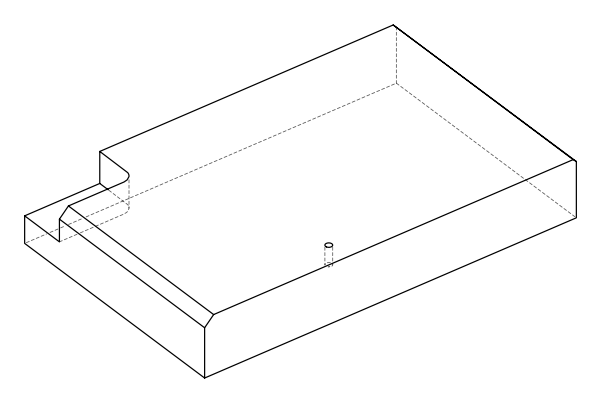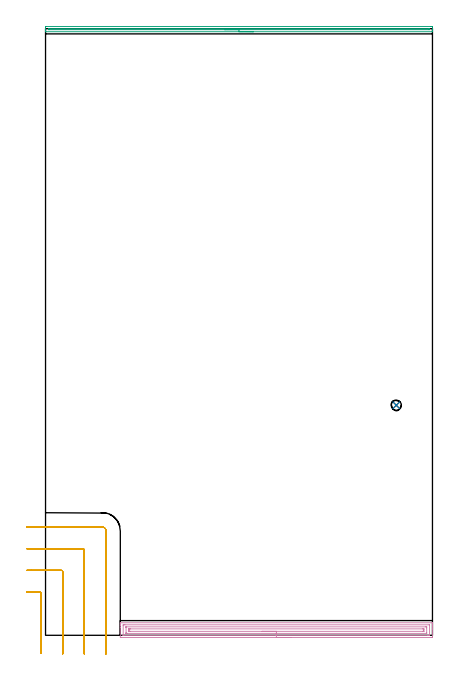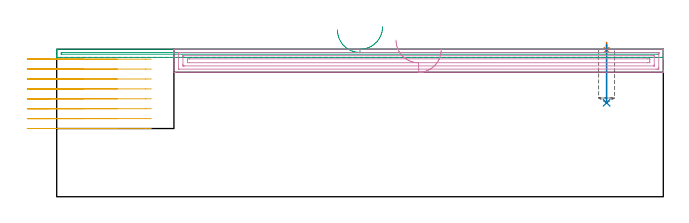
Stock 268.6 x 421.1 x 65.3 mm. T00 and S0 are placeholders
(PLAN: 5 operations, 3 tool changes, 18.8 min)
(1 SPOT_DRILL | STEP1POCKET | NXT0321_9005460120000 | 0.03 min | 1 mm3)
(2 DRILL_BLIND_HOLE_INTO_CENTER | STEP1POCKET | UGT0301_191 | 0.1 min | 873 mm3)
(3 AREA_MILL | FG_CHAMFER_SURFACE | UGT0205_001 | 4.45 min | 1741 mm3)
(4 AREA_MILL_1 | FG_CHAMFER_SURFACE_1 | UGT0205_001 | 7.16 min | 11576 mm3)
(5 MILL_CORNER_NOTCH_RECTANGULAR | CORNER_NOTCH_RECTANGULAR | UGT0201_094 | Follow Part, ap 5, ae 75% | 7.03 min | 153568 mm3)
(TOOL NXT0321_9005460120000 | NC Spot Drill, 142deg, 12mm, Carbide, Uncoated | D12 PA142 FL30 Z2)
(TOOL UGT0301_191 | Twist Drill 7.1 mm | D7.1 PA118 FL66 Z2)
(TOOL UGT0205_001 | Chamfer Mill 20 x 3 x 45 deg. | D20 FL50 Z2)
(TOOL UGT0201_094 | End mill 20 mm | D20 FL38 Z4)
(OP 1 SPOT_DRILL)
G17 G21 G94 G90
T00 M6
G54
G17 G0 G90 X243.5 Y159.7 S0 M3
G43 Z75.3 H0
G94 G81 G98 Z64.994 F250. R68.3
G80
M5
M2
(OP 2 DRILL_BLIND_HOLE_INTO_CENTER)
G17 G21 G94 G90
T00 M6
G54
G17 G0 G90 X243.5 Y159.7 S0 M3
G43 Z75.3 H0
G94 G81 G98 Z41.6 F250. R67.3
G80
M5
M2
(OP 3 AREA_MILL)
G17 G21 G94 G90
T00 M6
G54
G17 G0 G90 X144.3 Y419. S1061 M3
G43 Z75.3 H0
G94 G1 X144.262 Z74.428 F250.
X144.148 Z73.563
X143.959 Z72.712
X143.697 Z71.88
X143.363 Z71.074
X142.96 Z70.3
X142.492 Z69.564
X141.96 Z68.872
X141.371 Z68.229
X140.728 Z67.639
X140.036 Z67.108
X139.3 Z66.64
X138.526 Z66.237
X137.72 Z65.903
X136.888 Z65.641
X136.036 Z65.452
X135.172 Z65.338
X134.3 Z65.3
X0.182
X0.009 Y419.003 Z65.288
X0.007 Y419.013 Z65.278
X0. Y419.386 Z64.914
Y419.64 Z64.659
Y420.358 Z63.937
Y421.601 Z62.696
X0.004 Y422.125 Z62.17
X0.009 Y422.591 Z61.705
X0.153 Y422.594 Z61.702
X0.629 Y422.6 Z61.7
X267.49
X267.971 Y422.599 Z61.701
X268.447 Y422.594 Z61.702
X268.591 Y422.591 Z61.705
X268.6 Y422.125 Z62.17
Y420.717 Z63.579
Y420.358 Z63.937
Y419.64 Z64.659
Y419.386 Z64.913
X268.593 Y419.013 Z65.278
X268.591 Y419.003 Z65.288
X268.419 Y419. Z65.3
X134.3
Y420.414 Z63.886
X2.417 Y420.415 Z63.885
X2.36
X2.029 Y420.421 Z63.879
X2.01 Y420.529 Z63.771
X2.004 Y420.767 Z63.533
X2.009 Y421.148 Z63.152
X2.011 Y421.181 Z63.119
X2.016 Y421.182 Z63.118
X2.039 Y421.184 Z63.116
X2.09 Y421.185 Z63.115
X2.192 Y421.186 Z63.114
X266.24 Y421.185 Z63.115
X266.571 Y421.179 Z63.121
X266.59 Y421.071 Z63.229
X266.598 Y420.832 Z63.468
X266.599 Y420.594 Z63.706
Y420.525 Z63.775
X266.597 Y420.471 Z63.829
X266.592 Y420.435 Z63.865
X266.589 Y420.421 Z63.879
X266.126 Y420.414 Z63.886
X134.3
X133.428 Z63.924
X132.564 Z64.038
X131.712 Z64.226
X130.88 Z64.489
X130.074 Z64.823
X129.3 Z65.225
X128.564 Z65.694
X127.872 Z66.225
X127.229 Z66.815
X126.64 Z67.458
X126.108 Z68.15
X125.64 Z68.886
X125.237 Z69.66
X124.903 Z70.466
X124.641 Z71.298
X124.452 Z72.149
X124.338 Z73.014
X124.3 Z73.886
G0 Z75.3
M5
M2
(OP 4 AREA_MILL_1)
G17 G21 G94 G90
T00 M6
G54
G17 G0 G90 X170.25 Y-1.5 S1061 M3
G43 Z75.3 H0
Z65.1
G94 G1 X170.212 Z64.228 F250.
X170.098 Z63.364
X169.909 Z62.512
X169.647 Z61.68
X169.313 Z60.874
X168.91 Z60.1
X168.442 Z59.364
X167.91 Z58.672
X167.321 Z58.029
X166.678 Z57.44
X165.986 Z56.909
X165.25 Z56.44
X164.476 Z56.037
X163.67 Z55.703
X162.838 Z55.441
X161.986 Z55.252
X161.122 Z55.138
X160.25 Z55.1
X52.527
X51.901 Y-1.497
X51.9 Y5.388 Z61.983
Y6.817 Z63.414
Y7.177 Z63.772
Y7.896 Z64.495
Y8.194 Z64.794
X51.907 Y8.629 Z65.221
X51.91 Y8.697 Z65.288
X52.08 Y8.7 Z65.3
X268.42
X268.59 Y8.697 Z65.288
X268.596 Y8.661 Z65.252
X268.598 Y8.627 Z65.219
X268.6 Y8.194 Z64.794
Y7.895 Z64.495
Y7.177 Z63.772
Y5.923 Z62.52
Y4.494 Z61.09
Y-0.871 Z55.727
X268.598 Y-1.14 Z55.458
X268.59 Y-1.492 Z55.106
X268.239 Y-1.499 Z55.1
X160.25 Y-1.5
Y-0.086 Z56.514
X54.206 Y-0.085 Z56.515
X53.987 Y-0.082 Z56.518
X53.926 Y-0.079 Z56.521
X53.908 Y-0.076 Z56.524
X53.906 Y-0.071 Z56.529
X53.902 Y-0.036 Z56.564
X53.901 Y0.023 Z56.623
X53.9 Y0.438 Z57.038
X53.901 Y6.696 Z63.296
X53.908 Y7.177 Z63.777
X53.91 Y7.273 Z63.873
X54.097 Y7.281 Z63.881
X54.207 Y7.284 Z63.884
X54.315 Y7.285 Z63.885
X55.1 Y7.286 Z63.886
X266.294 Y7.285 Z63.885
X266.513 Y7.282 Z63.882
X266.573 Y7.279 Z63.879
X266.592 Y7.276 Z63.876
X266.594 Y7.271 Z63.871
X266.598 Y7.236 Z63.836
X266.599 Y7.177 Z63.777
X266.6 Y6.762 Z63.362
X266.599 Y0.504 Z57.104
X266.592 Y0.023 Z56.623
X266.59 Y-0.073 Z56.527
X266.403 Y-0.081 Z56.519
X266.293 Y-0.084 Z56.516
X266.185 Y-0.085 Z56.515
X265.401 Y-0.086 Z56.514
X160.25
Y1.328 Z57.928
X56.586 Y1.329 Z57.929
X56.103 Y1.33 Z57.93
X55.942 Y1.332 Z57.932
X55.917 Y1.334 Z57.934
X55.91 Y1.336 Z57.936
X55.907 Y1.366 Z57.966
X55.902 Y1.474 Z58.074
X55.9 Y2.014 Z58.614
Y5.388 Z61.988
X55.901 Y5.59 Z62.19
X55.906 Y5.793 Z62.393
X55.91 Y5.85 Z62.45
X55.915 Y5.866 Z62.466
X55.923 Y5.867 Z62.467
X55.982 Y5.87 Z62.47
X56.103 Y5.871 Z62.471
X263.914
X264.397 Y5.87 Z62.47
X264.558 Y5.868 Z62.468
X264.583 Y5.866 Z62.466
X264.59 Y5.864 Z62.464
X264.593 Y5.834 Z62.434
X264.598 Y5.726 Z62.326
X264.6 Y5.186 Z61.786
Y1.812 Z58.412
X264.599 Y1.61 Z58.21
X264.594 Y1.407 Z58.007
X264.59 Y1.35 Z57.95
X264.585 Y1.334 Z57.934
X264.577 Y1.333 Z57.933
X264.518 Y1.33 Z57.93
X264.397 Y1.329 Z57.929
X160.25 Y1.328 Z57.928
Y2.743 Z59.343
X58.748
X57.927 Y2.749 Z59.349
X57.91 Y2.75 Z59.35
X57.906 Y2.771 Z59.371
X57.902 Y2.825 Z59.425
X57.9 Y2.935 Z59.535
Y3.153 Z59.753
Y4.042 Z60.642
Y4.263 Z60.863
X57.902 Y4.374 Z60.974
X57.906 Y4.429 Z61.029
X57.91 Y4.45 Z61.05
X57.932 Y4.452 Z61.052
X58.784 Y4.457 Z61.057
X58.821
X261.752
X262.573 Y4.451 Z61.051
X262.59 Y4.45 Z61.05
X262.594 Y4.429 Z61.029
X262.598 Y4.375 Z60.975
X262.6 Y4.265 Z60.865
Y4.047 Z60.647
Y3.158 Z59.758
Y2.937 Z59.537
X262.598 Y2.826 Z59.426
X262.594 Y2.771 Z59.371
X262.59 Y2.75 Z59.35
X262.568 Y2.748 Z59.348
X261.716 Y2.743 Z59.343
X261.679
X160.25
X159.378 Z59.381
X158.514 Z59.495
X157.662 Z59.683
X156.83 Z59.946
X156.024 Z60.28
X155.25 Z60.682
X154.514 Z61.151
X153.822 Z61.682
X153.179 Z62.272
X152.59 Z62.915
X152.058 Z63.607
X151.59 Z64.343
X151.187 Z65.117
X150.853 Z65.923
X150.591 Z66.755
X150.402 Z67.606
X150.288 Z68.471
X150.25 Z69.343
G0 Z75.3
M5
M2
(OP 5 MILL_CORNER_NOTCH_RECTANGULAR)
G17 G21 G94 G90
T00 M6
G54
G17 G0 G90 X-3.1 Y-12.507 S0 M3
G43 Z75.3 H0
Z60.912
G94 G1 Y-9.507 F250.
Y29.105 F500.
G3 X-4.095 Y30.1 R1.
G1 X-10.
X-13. F250.
G0 Z75.3
X11.9 Y-13.
Z60.912
G1 Y-10.
Y44.105 F500.
G3 X10.905 Y45.1 R1.
G1 X-10.
X-13. F250.
G0 Z75.3
X26.9 Y-13.
Z60.912
G1 Y-10.
Y59.105 F500.
G3 X25.905 Y60.1 R1.
G1 X-10.
X-13. F250.
G0 Z75.3
X41.9 Y-13.
Z60.912
G1 Y-10.
Y72.6 F500.
G3 X39.4 Y75.1 R2.5
G1 X-10.
X-13. F250.
G0 Z75.3
X-3.1 Y-12.507
Z56.525
G1 Y-9.507
Y29.105 F500.
G3 X-4.095 Y30.1 R1.
G1 X-10.
X-13. F250.
G0 Z75.3
X11.9 Y-13.
Z56.525
G1 Y-10.
Y44.105 F500.
G3 X10.905 Y45.1 R1.
G1 X-10.
X-13. F250.
G0 Z75.3
X26.9 Y-13.
Z56.525
G1 Y-10.
Y59.105 F500.
G3 X25.905 Y60.1 R1.
G1 X-10.
X-13. F250.
G0 Z75.3
X41.9 Y-13.
Z56.525
G1 Y-10.
Y72.6 F500.
G3 X39.4 Y75.1 R2.5
G1 X-10.
X-13. F250.
G0 Z75.3
X-3.1 Y-12.507
Z52.137
G1 Y-9.507
Y29.105 F500.
G3 X-4.095 Y30.1 R1.
G1 X-10.
X-13. F250.
G0 Z75.3
X11.9 Y-13.
Z52.137
G1 Y-10.
Y44.105 F500.
G3 X10.905 Y45.1 R1.
G1 X-10.
X-13. F250.
G0 Z75.3
X26.9 Y-13.
Z52.137
G1 Y-10.
Y59.105 F500.
G3 X25.905 Y60.1 R1.
G1 X-10.
X-13. F250.
G0 Z75.3
X41.9 Y-13.
Z52.137
G1 Y-10.
Y72.6 F500.
G3 X39.4 Y75.1 R2.5
G1 X-10.
X-13. F250.
G0 Z75.3
X-3.1 Y-12.507
Z47.75
G1 Y-9.507
Y29.105 F500.
G3 X-4.095 Y30.1 R1.
G1 X-10.
X-13. F250.
G0 Z75.3
X11.9 Y-13.
Z47.75
G1 Y-10.
Y44.105 F500.
G3 X10.905 Y45.1 R1.
G1 X-10.
X-13. F250.
G0 Z75.3
X26.9 Y-13.
Z47.75
G1 Y-10.
Y59.105 F500.
G3 X25.905 Y60.1 R1.
G1 X-10.
X-13. F250.
G0 Z75.3
X41.9 Y-13.
Z47.75
G1 Y-10.
Y72.6 F500.
G3 X39.4 Y75.1 R2.5
G1 X-10.
X-13. F250.
G0 Z75.3
X-3.1 Y-12.507
Z43.362
G1 Y-9.507
Y29.105 F500.
G3 X-4.095 Y30.1 R1.
G1 X-10.
X-13. F250.
G0 Z75.3
X11.9 Y-13.
Z43.362
G1 Y-10.
Y44.105 F500.
G3 X10.905 Y45.1 R1.
G1 X-10.
X-13. F250.
G0 Z75.3
X26.9 Y-13.
Z43.362
G1 Y-10.
Y59.105 F500.
G3 X25.905 Y60.1 R1.
G1 X-10.
X-13. F250.
G0 Z75.3
X41.9 Y-13.
Z43.362
G1 Y-10.
Y72.6 F500.
G3 X39.4 Y75.1 R2.5
G1 X-10.
X-13. F250.
G0 Z75.3
X-3.1 Y-12.507
Z38.975
G1 Y-9.507
Y29.105 F500.
G3 X-4.095 Y30.1 R1.
G1 X-10.
X-13. F250.
G0 Z75.3
X11.9 Y-13.
Z38.975
G1 Y-10.
Y44.105 F500.
G3 X10.905 Y45.1 R1.
G1 X-10.
X-13. F250.
G0 Z75.3
X26.9 Y-13.
Z38.975
G1 Y-10.
Y59.105 F500.
G3 X25.905 Y60.1 R1.
G1 X-10.
X-13. F250.
G0 Z75.3
X41.9 Y-13.
Z38.975
G1 Y-10.
Y72.6 F500.
G3 X39.4 Y75.1 R2.5
G1 X-10.
X-13. F250.
G0 Z75.3
X-3.1 Y-12.507
Z34.587
G1 Y-9.507
Y29.105 F500.
G3 X-4.095 Y30.1 R1.
G1 X-10.
X-13. F250.
G0 Z75.3
X11.9 Y-13.
Z34.587
G1 Y-10.
Y44.105 F500.
G3 X10.905 Y45.1 R1.
G1 X-10.
X-13. F250.
G0 Z75.3
X26.9 Y-13.
Z34.587
G1 Y-10.
Y59.105 F500.
G3 X25.905 Y60.1 R1.
G1 X-10.
X-13. F250.
G0 Z75.3
X41.9 Y-13.
Z34.587
G1 Y-10.
Y72.6 F500.
G3 X39.4 Y75.1 R2.5
G1 X-10.
X-13. F250.
G0 Z75.3
X-3.1 Y-12.507
Z30.2
G1 Y-9.507
Y29.105 F500.
G3 X-4.095 Y30.1 R1.
G1 X-10.
X-13. F250.
G0 Z75.3
X11.9 Y-13.
Z30.2
G1 Y-10.
Y44.105 F500.
G3 X10.905 Y45.1 R1.
G1 X-10.
X-13. F250.
G0 Z75.3
X26.9 Y-13.
Z30.2
G1 Y-10.
Y59.105 F500.
G3 X25.905 Y60.1 R1.
G1 X-10.
X-13. F250.
G0 Z75.3
X41.9 Y-13.
Z30.2
G1 Y-10.
Y72.6 F500.
G3 X39.4 Y75.1 R2.5
G1 X-10.
X-13. F250.
G0 Z75.3
M5
M2
